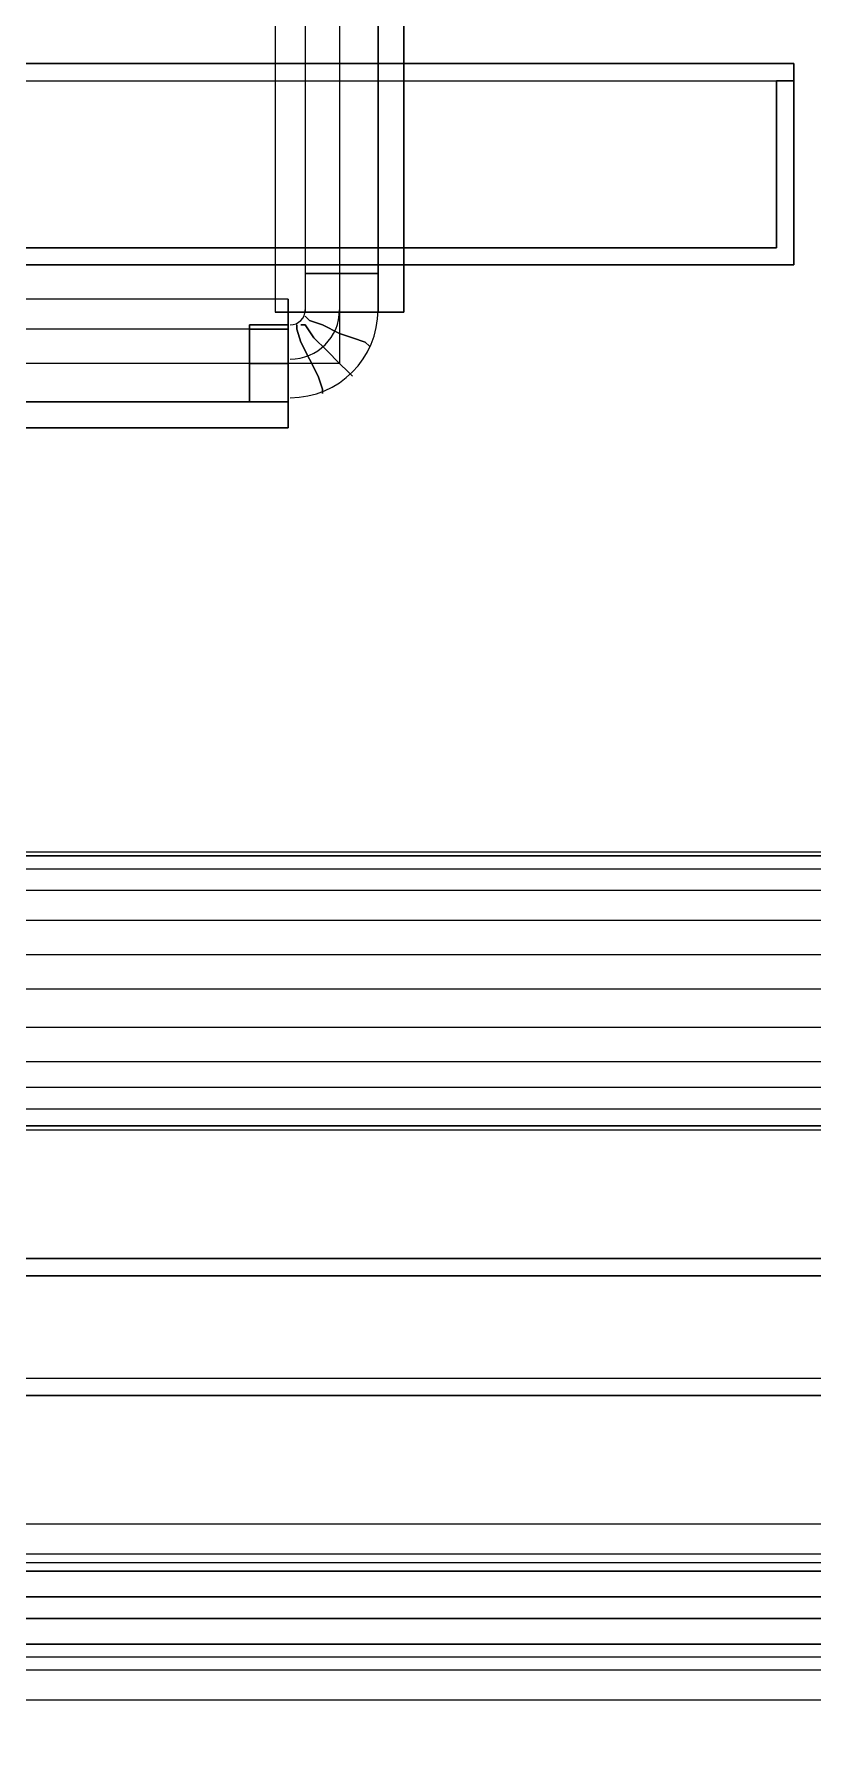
# Model space of a CAD drawing. Header units: metres. Extents: x 114 to 218, y 8 to 180.
# Drawn here: x 185.61 to 188.41, y 84.46 to 90.56 of the extents above; entities that cross this region are included whole.
import ezdxf

# ---------------------------------------------------------------- set-up
doc = ezdxf.new("R2010")
doc.units = ezdxf.units.M
doc.header["$MEASUREMENT"] = 0
for name, color, linetype in [('_Route', 7, 'Continuous'), ('A-2D-I-WALL', 7, 'Continuous'), ('A-3D-I-WALL', 7, 'Continuous'), ('M-SA2S-Round', 7, 'Continuous'), ('PL-DCW-Fitting', 7, 'Continuous'), ('PL-DCW-Pipe', 7, 'Continuous'), ('PL-DCW-Pipe_Fitting-Insulation', 7, 'Continuous'), ('PL-DHWR-Pipe', 7, 'Continuous'), ('PL-DHWR-Pipe_Fitting-Insulation', 7, 'Continuous')]:
    doc.layers.add(name, color=color, linetype=linetype)

msp = doc.modelspace()

# ---------------------------------------------------------------- linework, layer by layer
at = {"layer": '_Route', "color": 4, "true_color": 0x00ffff}
for points in [[(126.489, 113.8042), (186.7085, 113.8042), (186.7085, 89.3781), (181.8632, 89.3781), (181.8632, 86.0402)], [(126.489, 113.8042), (186.7085, 113.8042), (186.7085, 89.3781), (181.8632, 89.3781), (181.8632, 86.0402)], [(193.461, 85.4557), (193.461, 85.0712), (169.3117, 85.0712), (169.3117, 65.721), (150.623, 65.721), (150.623, 77.2265), (141.1786, 77.2265), (140.8402, 77.2265), (130.5806, 77.2265), (130.2422, 77.2265), (126.489, 77.2265)], [(193.461, 85.4557), (193.461, 85.0712), (169.3117, 85.0712), (169.3117, 65.721), (150.623, 65.721), (150.623, 77.2265), (141.1786, 77.2265), (140.8402, 77.2265), (130.5806, 77.2265), (130.2422, 77.2265), (126.489, 77.2265)], [(165.8816, 84.7328), (196.7835, 84.7328)], [(165.8816, 84.7328), (196.7835, 84.7328)]]:
    msp.add_lwpolyline(points, dxfattribs=at)
at = {"layer": 'A-2D-I-WALL', "color": 9, "true_color": 0xbababa}
for points in [[(188.3389, 90.4548), (184.5089, 90.4548)], [(184.7396, 89.7318), (188.3389, 89.7318), (188.3389, 90.4548)], [(182.4939, 89.7934), (188.2774, 89.7934), (188.2774, 90.3932)], [(184.3705, 90.3932), (188.2774, 90.3932)], [(182.5554, 85.6711), (188.8619, 85.6711), (188.8619, 86.1633), (184.7396, 86.1633)], [(188.8004, 86.1018), (182.4939, 86.1018)], [(188.8004, 85.7326), (182.4939, 85.7326)]]:
    msp.add_lwpolyline(points, dxfattribs=at)
at = {"layer": 'A-3D-I-WALL', "color": 42, "true_color": 0xdda500}
for points in [[(188.3389, 90.4548), (182.5554, 90.4548), (182.5554, 90.3932), (188.2774, 90.3932), (188.3389, 90.3932), (188.3389, 90.4548)], [(188.3389, 90.4548), (182.5554, 90.4548), (182.5554, 89.7318), (188.3389, 89.7318), (188.3389, 89.7934), (188.3389, 90.3932), (188.3389, 90.4548), (188.3389, 89.7318), (184.7396, 89.7318), (184.3089, 89.7318), (182.5554, 89.7318), (182.5554, 90.4548), (188.3389, 90.4548)], [(188.3389, 90.4548), (188.3389, 90.4548)], [(188.3389, 90.4548), (188.3389, 90.4548)], [(182.5554, 90.3932), (182.4939, 90.3932), (182.4939, 89.7934), (182.5554, 89.7934), (182.5554, 89.7318), (188.3389, 89.7318), (188.3389, 89.7934), (188.3389, 90.3932), (188.2774, 90.3932), (188.2774, 89.7934), (182.5554, 89.7934)], [(188.2774, 89.7934), (188.2774, 90.3932)], [(188.2774, 90.3932), (188.2774, 90.3932)], [(188.3389, 90.3932), (188.3389, 90.3932)], [(188.3389, 90.3932), (188.3389, 90.3932)], [(188.2774, 89.7934), (188.2774, 89.7934)], [(188.3389, 89.7934), (188.3389, 89.7934)], [(188.3389, 89.7934), (188.3389, 89.7934)], [(188.3389, 89.7318), (188.3389, 89.7318)], [(188.3389, 89.7318), (188.3389, 89.7318)], [(188.8619, 86.1018), (188.8619, 86.1633), (182.5554, 86.1633), (182.5554, 86.1018), (188.8004, 86.1018), (188.8004, 85.7326), (188.8619, 85.7326), (188.8619, 86.1018)], [(182.5554, 85.6711), (188.8619, 85.6711), (188.8619, 85.7326), (188.8004, 85.7326), (182.5554, 85.7326), (182.5554, 85.6711), (182.5554, 86.1633), (188.8619, 86.1633)], [(182.5554, 85.6711), (182.5554, 86.1633), (184.3089, 86.1633), (184.7396, 86.1633), (188.8619, 86.1633), (188.8619, 85.6711), (182.5554, 85.6711), (188.8619, 85.6711)]]:
    msp.add_lwpolyline(points, dxfattribs=at)
at = {"layer": 'M-SA2S-Round', "color": 5, "true_color": 0x0000ff}
for points in [[(191.3384, 87.6092), (191.3384, 87.6245), (191.3384, 87.6092), (185.3395, 87.6092), (185.3395, 87.6245)], [(185.3395, 87.6092), (185.3395, 87.6245), (191.3384, 87.6245)], [(185.3395, 87.563), (185.3395, 87.4861), (191.3384, 87.4861), (191.3384, 87.563), (191.3384, 87.6092)], [(185.3395, 87.6092), (185.3395, 87.563), (191.3384, 87.563)], [(185.3395, 87.563), (185.3395, 87.6092), (191.3384, 87.6092), (191.3384, 87.563), (191.3384, 87.4861)], [(185.3395, 87.4861), (185.3395, 87.563), (191.3384, 87.563)], [(185.3395, 87.3784), (185.3395, 87.2554), (191.3384, 87.2554), (191.3384, 87.3784), (191.3384, 87.4861)], [(185.3395, 87.4861), (185.3395, 87.3784), (191.3384, 87.3784)], [(185.3395, 87.3784), (185.3395, 87.4861), (191.3384, 87.4861), (191.3384, 87.3784), (191.3384, 87.2554)], [(185.3395, 87.2554), (185.3395, 87.3784), (191.3384, 87.3784)], [(185.3395, 87.2554), (185.3395, 87.1323), (191.3384, 87.1323)], [(185.3395, 87.1323), (185.3395, 87.2554), (191.3384, 87.2554), (191.3384, 87.1323), (191.3384, 86.9939)], [(185.3395, 86.9939), (185.3395, 87.1323), (191.3384, 87.1323)], [(185.3395, 87.1323), (185.3395, 86.9939), (191.3384, 86.9939)], [(185.3395, 86.8708), (185.3395, 86.9939), (191.3384, 86.9939), (191.3384, 86.8708), (191.3384, 86.7785)], [(185.3395, 86.9939), (185.3395, 86.8708), (191.3384, 86.8708)], [(185.3395, 86.7785), (185.3395, 86.8708), (191.3384, 86.8708)], [(185.3395, 86.8708), (185.3395, 86.7785), (191.3384, 86.7785)], [(185.3395, 86.7016), (185.3395, 86.7785), (191.3384, 86.7785), (191.3384, 86.7016), (191.3384, 86.6401), (185.3395, 86.6401), (185.3395, 86.7016), (191.3384, 86.7016)], [(185.3395, 86.7785), (185.3395, 86.7016), (191.3384, 86.7016)], [(185.3395, 86.7016), (185.3395, 86.6401), (191.3384, 86.6401), (191.3384, 86.6247), (185.3395, 86.6247), (185.3395, 86.6401), (185.3395, 86.6247)]]:
    msp.add_lwpolyline(points, dxfattribs=at)
at = {"layer": 'PL-DCW-Fitting', "color": 152, "true_color": 0x006edd}
for points in [[(186.8469, 89.7011), (186.8315, 89.7011), (186.7854, 89.7011), (186.7085, 89.7011), (186.6469, 89.7011), (186.6008, 89.7011), (186.5854, 89.7011), (186.6008, 89.7011), (186.6469, 89.7011), (186.7085, 89.7011), (186.7854, 89.7011), (186.8315, 89.7011), (186.8469, 89.7011), (186.8315, 89.7011), (186.7854, 89.7011), (186.7085, 89.7011), (186.6469, 89.7011), (186.6008, 89.7011), (186.5854, 89.7011), (186.6008, 89.7011), (186.6469, 89.7011), (186.7085, 89.7011), (186.7854, 89.7011), (186.8315, 89.7011), (186.8469, 89.7011)], [(186.5854, 89.7011), (186.5854, 89.5626)], [(186.5854, 89.7011), (186.5854, 89.5626)], [(186.5854, 89.7011), (186.5854, 89.5626)], [(186.5854, 89.7011), (186.5854, 89.5626)], [(186.8469, 89.7011), (186.8315, 89.7011), (186.7854, 89.7011), (186.7085, 89.7011), (186.6469, 89.7011), (186.6008, 89.7011), (186.5854, 89.7011), (186.6008, 89.7011), (186.6469, 89.7011), (186.7085, 89.7011), (186.7854, 89.7011), (186.8315, 89.7011), (186.8469, 89.7011), (186.8315, 89.7011), (186.7854, 89.7011), (186.7085, 89.7011), (186.6469, 89.7011), (186.6008, 89.7011), (186.5854, 89.7011), (186.6008, 89.7011), (186.6469, 89.7011), (186.7085, 89.7011), (186.7854, 89.7011), (186.8315, 89.7011), (186.8469, 89.7011)], [(186.5854, 89.7011), (186.5854, 89.5626)], [(186.5854, 89.7011), (186.5854, 89.5626)], [(186.5854, 89.7011), (186.5854, 89.5626)], [(186.5854, 89.7011), (186.5854, 89.5626)], [(186.7085, 89.7011), (186.7085, 89.5626)], [(186.7085, 89.7011), (186.7085, 89.5626)], [(186.7085, 89.7011), (186.7085, 89.5626)], [(186.7085, 89.7011), (186.7085, 89.5626)], [(186.7085, 89.7011), (186.7085, 89.5626)], [(186.7085, 89.7011), (186.7085, 89.5626)], [(186.7085, 89.7011), (186.7085, 89.5626)], [(186.7085, 89.7011), (186.7085, 89.5626)], [(186.8469, 89.7011), (186.8469, 89.5626)], [(186.8469, 89.7011), (186.8469, 89.5626)], [(186.8469, 89.7011), (186.8469, 89.7011)], [(186.8469, 89.7011), (186.8469, 89.7011)], [(186.8469, 89.5626), (186.8469, 89.7011)], [(186.8469, 89.5626), (186.8469, 89.7011)], [(186.8469, 89.7011), (186.8469, 89.5626)], [(186.8469, 89.7011), (186.8469, 89.5626)], [(186.8469, 89.7011), (186.8469, 89.7011)], [(186.8469, 89.7011), (186.8469, 89.7011)], [(186.8469, 89.5626), (186.8469, 89.7011)], [(186.8469, 89.5626), (186.8469, 89.7011)], [(186.3855, 89.5165), (186.3855, 89.5011), (186.3855, 89.4396), (186.3855, 89.3781), (186.3855, 89.3012), (186.3855, 89.255), (186.3855, 89.2396), (186.3855, 89.255), (186.3855, 89.3012), (186.3855, 89.3781), (186.3855, 89.4396), (186.3855, 89.5011), (186.3855, 89.4857), (186.3855, 89.4396), (186.3855, 89.3781), (186.3855, 89.3165), (186.3855, 89.2704), (186.3855, 89.2396), (186.3855, 89.2704), (186.3855, 89.3165), (186.3855, 89.3781), (186.3855, 89.4396), (186.3855, 89.4857), (186.3855, 89.5011), (186.3855, 89.5165)], [(186.3855, 89.5165), (186.5239, 89.5165)], [(186.3855, 89.5165), (186.3855, 89.5165)], [(186.5239, 89.5165), (186.3855, 89.5165)], [(186.3855, 89.5165), (186.3855, 89.5011), (186.3855, 89.4396), (186.3855, 89.3781), (186.3855, 89.3012), (186.3855, 89.255), (186.3855, 89.2396), (186.3855, 89.255), (186.3855, 89.3012), (186.3855, 89.3781), (186.3855, 89.4396), (186.3855, 89.5011), (186.3855, 89.4857), (186.3855, 89.4396), (186.3855, 89.3781), (186.3855, 89.3165), (186.3855, 89.2704), (186.3855, 89.2396), (186.3855, 89.2704), (186.3855, 89.3165), (186.3855, 89.3781), (186.3855, 89.4396), (186.3855, 89.4857), (186.3855, 89.5011), (186.3855, 89.5165)], [(186.3855, 89.5165), (186.5239, 89.5165)], [(186.3855, 89.5165), (186.3855, 89.5165)], [(186.5239, 89.5165), (186.3855, 89.5165)], [(186.5239, 89.2396), (186.5239, 89.255), (186.5239, 89.3012), (186.5239, 89.3781), (186.5239, 89.4396), (186.5239, 89.5011), (186.5239, 89.5165), (186.5239, 89.5011), (186.5239, 89.4396), (186.5239, 89.3781), (186.5239, 89.3012), (186.5239, 89.255), (186.5239, 89.2396)], [(186.5239, 89.5165), (186.5239, 89.5165)], [(186.5239, 89.2396), (186.5239, 89.255), (186.5239, 89.3012), (186.5239, 89.3781), (186.5239, 89.4396), (186.5239, 89.5011), (186.5239, 89.5165), (186.5239, 89.5011), (186.5239, 89.4396), (186.5239, 89.3781), (186.5239, 89.3012), (186.5239, 89.255), (186.5239, 89.2396)], [(186.5239, 89.5165), (186.5239, 89.5165)], [(186.5546, 89.5165), (186.5546, 89.5011), (186.57, 89.455), (186.6008, 89.3934), (186.6315, 89.3319), (186.6469, 89.2858), (186.6469, 89.2704), (186.6469, 89.2858), (186.6315, 89.3319), (186.6008, 89.3934), (186.57, 89.455), (186.5546, 89.5011), (186.5546, 89.5165)], [(186.5546, 89.5165), (186.5546, 89.5011), (186.57, 89.455), (186.6008, 89.3934), (186.6315, 89.3319), (186.6469, 89.2858), (186.6469, 89.2704), (186.6469, 89.2858), (186.6315, 89.3319), (186.6008, 89.3934), (186.57, 89.455), (186.5546, 89.5011), (186.5546, 89.5165)], [(186.57, 89.5165), (186.5854, 89.5165), (186.6162, 89.4703), (186.6623, 89.4242), (186.7085, 89.3781), (186.7392, 89.3473), (186.7546, 89.3319), (186.7392, 89.3473), (186.7085, 89.3781), (186.6623, 89.4242), (186.6162, 89.4703), (186.5854, 89.5165), (186.57, 89.5165)], [(186.57, 89.5165), (186.5854, 89.5165), (186.6162, 89.4703), (186.6623, 89.4242), (186.7085, 89.3781), (186.7392, 89.3473), (186.7546, 89.3319), (186.7392, 89.3473), (186.7085, 89.3781), (186.6623, 89.4242), (186.6162, 89.4703), (186.5854, 89.5165), (186.57, 89.5165)], [(186.5854, 89.5626), (186.6008, 89.5626), (186.6469, 89.5626), (186.7085, 89.5626), (186.7854, 89.5626), (186.8315, 89.5626), (186.8469, 89.5626), (186.8315, 89.5626), (186.7854, 89.5626), (186.7085, 89.5626), (186.6469, 89.5626), (186.6008, 89.5626), (186.5854, 89.5626)], [(186.8469, 89.5626), (186.8315, 89.5626), (186.7854, 89.5626), (186.7085, 89.5626), (186.6469, 89.5626), (186.6008, 89.5626), (186.5854, 89.5626), (186.6008, 89.5626), (186.6469, 89.5626), (186.7085, 89.5626), (186.7854, 89.5626), (186.8315, 89.5626), (186.8469, 89.5626)], [(186.5854, 89.5626), (186.6008, 89.5626), (186.6469, 89.5626), (186.7085, 89.5626), (186.7854, 89.5626), (186.8315, 89.5626), (186.8469, 89.5626), (186.8315, 89.5626), (186.7854, 89.5626), (186.7085, 89.5626), (186.6469, 89.5626), (186.6008, 89.5626), (186.5854, 89.5626)], [(186.8469, 89.5626), (186.8315, 89.5626), (186.7854, 89.5626), (186.7085, 89.5626), (186.6469, 89.5626), (186.6008, 89.5626), (186.5854, 89.5626), (186.6008, 89.5626), (186.6469, 89.5626), (186.7085, 89.5626), (186.7854, 89.5626), (186.8315, 89.5626), (186.8469, 89.5626)], [(186.5854, 89.5626), (186.5854, 89.5626)], [(186.5854, 89.5626), (186.6008, 89.5626), (186.6469, 89.5626), (186.7085, 89.5626), (186.7854, 89.5626), (186.8315, 89.5626), (186.8469, 89.5626), (186.8315, 89.5626), (186.7854, 89.5626), (186.7085, 89.5626), (186.6469, 89.5626), (186.6008, 89.5626), (186.5854, 89.5626)], [(186.5854, 89.5626), (186.5854, 89.5626)], [(186.5854, 89.5626), (186.5854, 89.5626)], [(186.5854, 89.5626), (186.5854, 89.5626)], [(186.5854, 89.5626), (186.6008, 89.5626), (186.6469, 89.5626), (186.7085, 89.5626), (186.7854, 89.5626), (186.8315, 89.5626), (186.8469, 89.5626), (186.8315, 89.5626), (186.7854, 89.5626), (186.7085, 89.5626), (186.6469, 89.5626), (186.6008, 89.5626), (186.5854, 89.5626)], [(186.8469, 89.5626), (186.8315, 89.5626), (186.7854, 89.5626), (186.7085, 89.5626), (186.6469, 89.5626), (186.6008, 89.5626), (186.5854, 89.5626), (186.6008, 89.5626), (186.6469, 89.5626), (186.7085, 89.5626), (186.7854, 89.5626), (186.8315, 89.5626), (186.8469, 89.5626)], [(186.5854, 89.5626), (186.6008, 89.5626), (186.6469, 89.5626), (186.7085, 89.5626), (186.7854, 89.5626), (186.8315, 89.5626), (186.8469, 89.5626), (186.8315, 89.5626), (186.7854, 89.5626), (186.7085, 89.5626), (186.6469, 89.5626), (186.6008, 89.5626), (186.5854, 89.5626)], [(186.8469, 89.5626), (186.8315, 89.5626), (186.7854, 89.5626), (186.7085, 89.5626), (186.6469, 89.5626), (186.6008, 89.5626), (186.5854, 89.5626), (186.6008, 89.5626), (186.6469, 89.5626), (186.7085, 89.5626), (186.7854, 89.5626), (186.8315, 89.5626), (186.8469, 89.5626)], [(186.5854, 89.5626), (186.5854, 89.5626)], [(186.5854, 89.5626), (186.6008, 89.5626), (186.6469, 89.5626), (186.7085, 89.5626), (186.7854, 89.5626), (186.8315, 89.5626), (186.8469, 89.5626), (186.8315, 89.5626), (186.7854, 89.5626), (186.7085, 89.5626), (186.6469, 89.5626), (186.6008, 89.5626), (186.5854, 89.5626)], [(186.5854, 89.5626), (186.5854, 89.5626)], [(186.5854, 89.5626), (186.5854, 89.5626)], [(186.5854, 89.5626), (186.5854, 89.5626)], [(186.5854, 89.5473), (186.6008, 89.5319), (186.6469, 89.5165), (186.7085, 89.4857), (186.7546, 89.4703), (186.8008, 89.455), (186.8161, 89.4396), (186.8008, 89.455), (186.7546, 89.4703), (186.7085, 89.4857), (186.6469, 89.5165), (186.6008, 89.5319), (186.5854, 89.5473)], [(186.5854, 89.5473), (186.6008, 89.5319), (186.6469, 89.5165), (186.7085, 89.4857), (186.7546, 89.4703), (186.8008, 89.455), (186.8161, 89.4396), (186.8008, 89.455), (186.7546, 89.4703), (186.7085, 89.4857), (186.6469, 89.5165), (186.6008, 89.5319), (186.5854, 89.5473)], [(186.7085, 89.5626), (186.7085, 89.5626)], [(186.7085, 89.5626), (186.7085, 89.5626)], [(186.7085, 89.5626), (186.7085, 89.5626)], [(186.7085, 89.5626), (186.7085, 89.5626)], [(186.8469, 89.5626), (186.8469, 89.5626)], [(186.8469, 89.5626), (186.8469, 89.5626)], [(186.8469, 89.5626), (186.8469, 89.5626)], [(186.8469, 89.5626), (186.8469, 89.5626)], [(186.8469, 89.5626), (186.8469, 89.5626)], [(186.8469, 89.5626), (186.8469, 89.5626)], [(186.8469, 89.5626), (186.8469, 89.5626)], [(186.8469, 89.5626), (186.8469, 89.5626)], [(186.3855, 89.5011), (186.5239, 89.5011)], [(186.3855, 89.5011), (186.3855, 89.5011)], [(186.5239, 89.5011), (186.3855, 89.5011)], [(186.3855, 89.5011), (186.5239, 89.5011)], [(186.3855, 89.5011), (186.3855, 89.5011)], [(186.5239, 89.5011), (186.3855, 89.5011)], [(186.5239, 89.5011), (186.5239, 89.4857), (186.5239, 89.4396), (186.5239, 89.3781), (186.5239, 89.3165), (186.5239, 89.2704), (186.5239, 89.2396), (186.5239, 89.2704), (186.5239, 89.3165), (186.5239, 89.3781), (186.5239, 89.4396), (186.5239, 89.4857), (186.5239, 89.5011)], [(186.5239, 89.2396), (186.5239, 89.2704), (186.5239, 89.3165), (186.5239, 89.3781), (186.5239, 89.4396), (186.5239, 89.4857), (186.5239, 89.5011), (186.5239, 89.4857), (186.5239, 89.4396), (186.5239, 89.3781), (186.5239, 89.3165), (186.5239, 89.2704), (186.5239, 89.2396), (186.5239, 89.2704), (186.5239, 89.3165), (186.5239, 89.3781), (186.5239, 89.4396), (186.5239, 89.4857), (186.5239, 89.5011), (186.5239, 89.4857), (186.5239, 89.4396), (186.5239, 89.3781), (186.5239, 89.3165), (186.5239, 89.2704), (186.5239, 89.2396)], [(186.5239, 89.5011), (186.5239, 89.5011)], [(186.5239, 89.5011), (186.5239, 89.5011)], [(186.5239, 89.5011), (186.5239, 89.5011)], [(186.5239, 89.5011), (186.5239, 89.4857), (186.5239, 89.4396), (186.5239, 89.3781), (186.5239, 89.3165), (186.5239, 89.2704), (186.5239, 89.2396), (186.5239, 89.2704), (186.5239, 89.3165), (186.5239, 89.3781), (186.5239, 89.4396), (186.5239, 89.4857), (186.5239, 89.5011)], [(186.5239, 89.2396), (186.5239, 89.2704), (186.5239, 89.3165), (186.5239, 89.3781), (186.5239, 89.4396), (186.5239, 89.4857), (186.5239, 89.5011), (186.5239, 89.4857), (186.5239, 89.4396), (186.5239, 89.3781), (186.5239, 89.3165), (186.5239, 89.2704), (186.5239, 89.2396), (186.5239, 89.2704), (186.5239, 89.3165), (186.5239, 89.3781), (186.5239, 89.4396), (186.5239, 89.4857), (186.5239, 89.5011), (186.5239, 89.4857), (186.5239, 89.4396), (186.5239, 89.3781), (186.5239, 89.3165), (186.5239, 89.2704), (186.5239, 89.2396)], [(186.5239, 89.5011), (186.5239, 89.5011)], [(186.5239, 89.5011), (186.5239, 89.5011)], [(186.5239, 89.5011), (186.5239, 89.5011)], [(186.3855, 89.3781), (186.5239, 89.3781)], [(186.3855, 89.3781), (186.5239, 89.3781)], [(186.3855, 89.3781), (186.5239, 89.3781)], [(186.3855, 89.3781), (186.5239, 89.3781)], [(186.3855, 89.3781), (186.5239, 89.3781)], [(186.3855, 89.3781), (186.5239, 89.3781)], [(186.3855, 89.3781), (186.5239, 89.3781)], [(186.3855, 89.3781), (186.5239, 89.3781)], [(186.5239, 89.3781), (186.5239, 89.3781)], [(186.5239, 89.3781), (186.5239, 89.3781)], [(186.5239, 89.3781), (186.5239, 89.3781)], [(186.5239, 89.3781), (186.5239, 89.3781)], [(186.3855, 89.2396), (186.5239, 89.2396)], [(186.3855, 89.2396), (186.5239, 89.2396)], [(186.3855, 89.2396), (186.5239, 89.2396)], [(186.3855, 89.2396), (186.5239, 89.2396)], [(186.3855, 89.2396), (186.5239, 89.2396)], [(186.3855, 89.2396), (186.5239, 89.2396)], [(186.3855, 89.2396), (186.5239, 89.2396)], [(186.3855, 89.2396), (186.5239, 89.2396)], [(186.5239, 89.2396), (186.5239, 89.2396)], [(186.5239, 89.2396), (186.5239, 89.2396)], [(186.5239, 89.2396), (186.5239, 89.2396)], [(186.5239, 89.2396), (186.5239, 89.2396)], [(186.5239, 89.2396), (186.5239, 89.2396)], [(186.5239, 89.2396), (186.5239, 89.2396)], [(186.5239, 89.2396), (186.5239, 89.2396)], [(186.5239, 89.2396), (186.5239, 89.2396)]]:
    msp.add_lwpolyline(points, dxfattribs=at)
for radius in [0.1769, 0.3153, 0.1769, 0.0538, 0.0538, 0.3153, 0.1769, 0.3153, 0.1769, 0.0538, 0.0538, 0.3153]:
    msp.add_arc((186.5316, 89.5703), radius, 270, 0, dxfattribs=at)
at = {"layer": 'PL-DCW-Pipe', "color": 152, "true_color": 0x006edd}
for points in [[(186.5854, 113.6197), (186.5854, 89.5626)], [(186.5854, 113.6197), (186.5854, 89.5626)], [(186.5854, 113.6197), (186.5854, 89.5626)], [(186.5854, 113.6197), (186.5854, 89.5626)], [(186.7085, 113.6197), (186.7085, 89.5626)], [(186.7085, 113.6197), (186.7085, 89.5626)], [(186.7085, 113.6197), (186.7085, 89.5626)], [(186.7085, 113.6197), (186.7085, 89.5626)], [(186.8469, 113.6197), (186.8469, 89.5626)], [(186.8469, 89.5626), (186.8469, 89.5626), (186.8469, 113.6197)], [(186.8469, 113.6197), (186.8469, 89.5626)], [(186.8469, 89.5626), (186.8469, 89.5626), (186.8469, 113.6197)], [(186.5854, 89.5626), (186.6008, 89.5626), (186.6469, 89.5626), (186.7085, 89.5626), (186.7854, 89.5626), (186.8315, 89.5626), (186.8469, 89.5626), (186.8315, 89.5626), (186.7854, 89.5626), (186.7085, 89.5626), (186.6469, 89.5626), (186.6008, 89.5626), (186.5854, 89.5626)], [(186.5854, 89.5626), (186.6008, 89.5626), (186.6469, 89.5626), (186.7085, 89.5626), (186.7854, 89.5626), (186.8315, 89.5626), (186.8469, 89.5626), (186.8315, 89.5626), (186.7854, 89.5626), (186.7085, 89.5626), (186.6469, 89.5626), (186.6008, 89.5626), (186.5854, 89.5626)], [(186.5239, 89.5011), (185.3703, 89.5011)], [(186.5239, 89.5011), (185.3703, 89.5011)], [(186.5239, 89.5011), (185.3703, 89.5011)], [(186.5239, 89.5011), (185.3703, 89.5011)], [(186.5239, 89.2396), (186.5239, 89.2704), (186.5239, 89.3165), (186.5239, 89.3781), (186.5239, 89.4396), (186.5239, 89.4857), (186.5239, 89.5011), (186.5239, 89.4857), (186.5239, 89.4396), (186.5239, 89.3781), (186.5239, 89.3165), (186.5239, 89.2704), (186.5239, 89.2396)], [(186.5239, 89.2396), (186.5239, 89.2704), (186.5239, 89.3165), (186.5239, 89.3781), (186.5239, 89.4396), (186.5239, 89.4857), (186.5239, 89.5011), (186.5239, 89.4857), (186.5239, 89.4396), (186.5239, 89.3781), (186.5239, 89.3165), (186.5239, 89.2704), (186.5239, 89.2396)], [(186.5239, 89.3781), (185.3703, 89.3781)], [(186.5239, 89.3781), (186.5239, 89.3781), (185.3703, 89.3781)], [(186.5239, 89.3781), (185.3703, 89.3781)], [(186.5239, 89.3781), (186.5239, 89.3781), (185.3703, 89.3781)], [(186.5239, 89.2396), (185.3703, 89.2396)], [(185.3703, 89.2396), (186.5239, 89.2396)], [(186.5239, 89.2396), (185.3703, 89.2396)], [(185.3703, 89.2396), (186.5239, 89.2396)], [(185.3395, 84.7789), (195.8914, 84.7789)], [(195.8914, 84.7789), (185.3395, 84.7789)], [(185.3395, 84.7789), (195.8914, 84.7789)], [(195.8914, 84.7789), (185.3395, 84.7789)], [(185.3395, 84.7328), (195.8914, 84.7328)], [(185.3395, 84.7328), (185.3395, 84.7328), (195.8914, 84.7328)], [(185.3395, 84.7328), (195.8914, 84.7328)], [(185.3395, 84.7328), (185.3395, 84.7328), (195.8914, 84.7328)], [(185.3395, 84.6866), (195.8914, 84.6866)], [(185.3395, 84.6866), (195.8914, 84.6866)], [(185.3395, 84.6866), (195.8914, 84.6866)], [(185.3395, 84.6866), (195.8914, 84.6866)]]:
    msp.add_lwpolyline(points, dxfattribs=at)
at = {"layer": 'PL-DCW-Pipe_Fitting-Insulation', "color": 7, "true_color": 0xfafafa}
for points in [[(186.4777, 113.6197), (186.4777, 89.5626)], [(186.4777, 113.6197), (186.4777, 89.5626)], [(186.4777, 113.6197), (186.4777, 89.5626)], [(186.4777, 113.6197), (186.4777, 89.5626)], [(186.7085, 113.6197), (186.7085, 89.5626)], [(186.7085, 113.6197), (186.7085, 89.5626)], [(186.7085, 113.6197), (186.7085, 89.5626)], [(186.7085, 113.6197), (186.7085, 89.5626)], [(186.9392, 113.6197), (186.9392, 89.5626)], [(186.9392, 89.5626), (186.9392, 89.5626), (186.9392, 113.6197)], [(186.9392, 113.6197), (186.9392, 89.5626)], [(186.9392, 89.5626), (186.9392, 89.5626), (186.9392, 113.6197)], [(186.5239, 89.6088), (185.3703, 89.6088)], [(186.5239, 89.6088), (185.3703, 89.6088)], [(186.5239, 89.6088), (185.3703, 89.6088)], [(186.5239, 89.6088), (185.3703, 89.6088)], [(186.5239, 89.1473), (186.5239, 89.1781), (186.5239, 89.255), (186.5239, 89.3781), (186.5239, 89.4857), (186.5239, 89.578), (186.5239, 89.6088), (186.5239, 89.578), (186.5239, 89.4857), (186.5239, 89.3781), (186.5239, 89.255), (186.5239, 89.1781), (186.5239, 89.1473)], [(186.5239, 89.1473), (186.5239, 89.1781), (186.5239, 89.255), (186.5239, 89.3781), (186.5239, 89.4857), (186.5239, 89.578), (186.5239, 89.6088), (186.5239, 89.578), (186.5239, 89.4857), (186.5239, 89.3781), (186.5239, 89.255), (186.5239, 89.1781), (186.5239, 89.1473)], [(186.4777, 89.5626), (186.5085, 89.5626), (186.6008, 89.5626), (186.7085, 89.5626), (186.8315, 89.5626), (186.9084, 89.5626), (186.9392, 89.5626), (186.9084, 89.5626), (186.8315, 89.5626), (186.7085, 89.5626), (186.6008, 89.5626), (186.5085, 89.5626), (186.4777, 89.5626)], [(186.4777, 89.5626), (186.5085, 89.5626), (186.6008, 89.5626), (186.7085, 89.5626), (186.8315, 89.5626), (186.9084, 89.5626), (186.9392, 89.5626), (186.9084, 89.5626), (186.8315, 89.5626), (186.7085, 89.5626), (186.6008, 89.5626), (186.5085, 89.5626), (186.4777, 89.5626)], [(186.5239, 89.3781), (185.3703, 89.3781)], [(186.5239, 89.3781), (186.5239, 89.3781), (185.3703, 89.3781)], [(186.5239, 89.3781), (185.3703, 89.3781)], [(186.5239, 89.3781), (186.5239, 89.3781), (185.3703, 89.3781)], [(186.5239, 89.1473), (185.3703, 89.1473)], [(185.3703, 89.1473), (186.5239, 89.1473)], [(186.5239, 89.1473), (185.3703, 89.1473)], [(185.3703, 89.1473), (186.5239, 89.1473)], [(185.3395, 84.8712), (195.8914, 84.8712)], [(195.8914, 84.8712), (185.3395, 84.8712)], [(185.3395, 84.8712), (195.8914, 84.8712)], [(195.8914, 84.8712), (185.3395, 84.8712)], [(185.3395, 84.7328), (195.8914, 84.7328)], [(185.3395, 84.7328), (185.3395, 84.7328), (195.8914, 84.7328)], [(185.3395, 84.7328), (195.8914, 84.7328)], [(185.3395, 84.7328), (185.3395, 84.7328), (195.8914, 84.7328)], [(185.3395, 84.579), (195.8914, 84.579)], [(185.3395, 84.579), (195.8914, 84.579)], [(185.3395, 84.579), (195.8914, 84.579)], [(185.3395, 84.579), (195.8914, 84.579)]]:
    msp.add_lwpolyline(points, dxfattribs=at)
at = {"layer": 'PL-DHWR-Pipe', "color": 30, "true_color": 0xff7f00}
for points in [[(193.4303, 85.1019), (169.3579, 85.1019)], [(193.4303, 85.1019), (169.3579, 85.1019)], [(193.4303, 85.1019), (169.3579, 85.1019)], [(193.4303, 85.1019), (169.3579, 85.1019)], [(193.4303, 85.0712), (169.3579, 85.0712)], [(193.4303, 85.0712), (193.4303, 85.0712), (169.3579, 85.0712)], [(193.4303, 85.0712), (169.3579, 85.0712)], [(193.4303, 85.0712), (193.4303, 85.0712), (169.3579, 85.0712)], [(193.4303, 85.0404), (169.3579, 85.0404)], [(169.3579, 85.0404), (193.4303, 85.0404)], [(193.4303, 85.0404), (169.3579, 85.0404)], [(169.3579, 85.0404), (193.4303, 85.0404)]]:
    msp.add_lwpolyline(points, dxfattribs=at)
at = {"layer": 'PL-DHWR-Pipe_Fitting-Insulation', "color": 7, "true_color": 0xfafafa}
for points in [[(193.4303, 85.2096), (169.3579, 85.2096)], [(193.4303, 85.2096), (169.3579, 85.2096)], [(193.4303, 85.2096), (169.3579, 85.2096)], [(193.4303, 85.2096), (169.3579, 85.2096)], [(193.4303, 85.0712), (169.3579, 85.0712)], [(193.4303, 85.0712), (193.4303, 85.0712), (169.3579, 85.0712)], [(193.4303, 85.0712), (169.3579, 85.0712)], [(193.4303, 85.0712), (193.4303, 85.0712), (169.3579, 85.0712)], [(193.4303, 84.9481), (169.3579, 84.9481)], [(169.3579, 84.9481), (193.4303, 84.9481)], [(193.4303, 84.9481), (169.3579, 84.9481)], [(169.3579, 84.9481), (193.4303, 84.9481)]]:
    msp.add_lwpolyline(points, dxfattribs=at)

doc.saveas('drawing.dxf')
